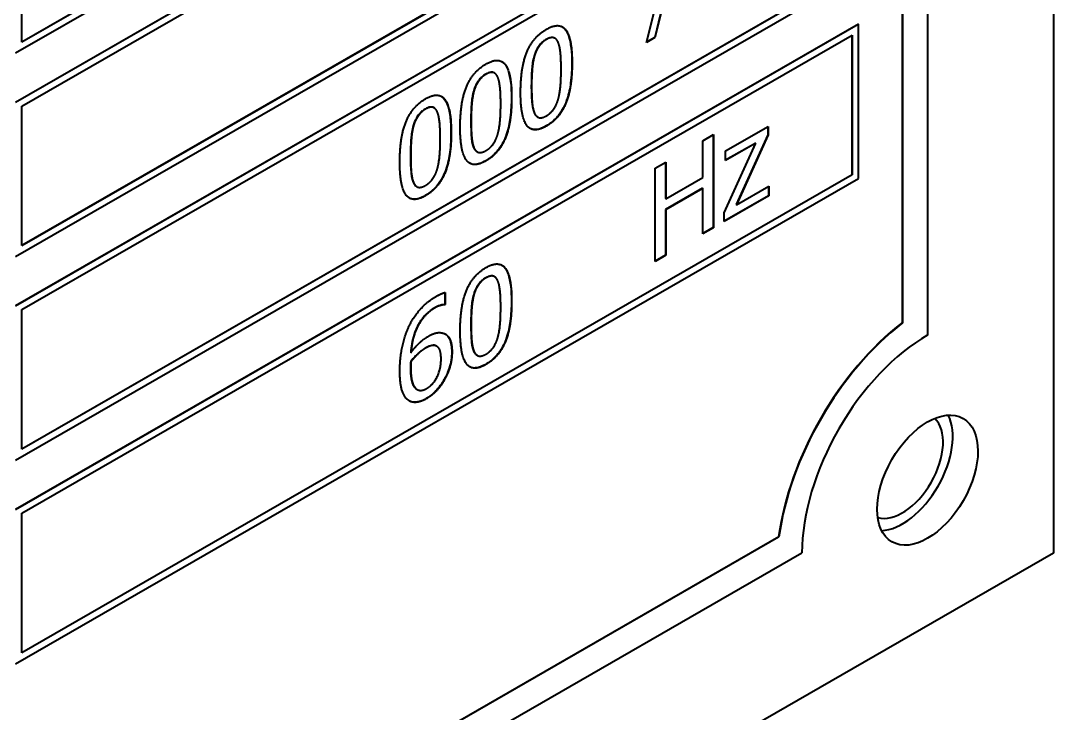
# Model space of a CAD drawing. Header units: inches. Extents: x 6934 to 18973, y 4254 to 7629.
# Drawn here: x 11250.69 to 11273.9, y 6554.44 to 6570.02 of the extents above; entities that cross this region are included whole.
import ezdxf

# ---------------------------------------------------------------- set-up
doc = ezdxf.new("R2010")
doc.units = ezdxf.units.IN
doc.header["$MEASUREMENT"] = 0
doc.layers.add('POWER SUPPLY CASE OUTLINE$0$가시적인 것(ISO)', color=3, linetype='Continuous', lineweight=40, true_color=0x00ff00)
doc.layers.add('POWER SUPPLY CASE OUTLINE$0$가시적인 좁은 것(ISO)', color=3, linetype='Continuous', lineweight=35, true_color=0x00ff00)

msp = doc.modelspace()

# ---------------------------------------------------------------- linework, layer by layer
at = {"layer": 'POWER SUPPLY CASE OUTLINE$0$가시적인 것(ISO)'}
for p, q in [((11273.904, 6620.179), (11273.904, 6558.045)), ((11271.081, 6562.954), (11271.081, 6612.006)), ((11270.509, 6563.23), (11270.509, 6611.079)), ((11270.515, 6611.081), (11270.515, 6563.227)), ((11250.575, 6569.294), (11269.525, 6580.207)), ((11250.716, 6569.546), (11269.378, 6580.293)), ((11269.384, 6580.289), (11250.716, 6569.539)), ((11250.569, 6568.186), (11269.519, 6579.099)), ((11269.525, 6579.095), (11250.575, 6568.183)), ((11250.716, 6568.1), (11269.384, 6578.85)), ((11250.575, 6564.716), (11269.525, 6575.629)), ((11250.716, 6564.968), (11269.378, 6575.714)), ((11269.384, 6575.711), (11250.716, 6564.961)), ((11250.569, 6563.608), (11269.519, 6574.52)), ((11269.525, 6574.517), (11250.575, 6563.604)), ((11250.716, 6563.522), (11269.384, 6574.272)), ((11250.716, 6569.539), (11250.716, 6572.679)), ((11264.757, 6569.532), (11265.234, 6571.442)), ((11250.575, 6560.138), (11269.525, 6571.051)), ((11250.716, 6560.389), (11269.378, 6571.136)), ((11269.384, 6571.133), (11250.716, 6560.383)), ((11265.07, 6570.176), (11264.942, 6569.645)), ((11265.076, 6570.173), (11264.947, 6569.641)), ((11250.569, 6559.029), (11269.519, 6569.942)), ((11269.525, 6569.939), (11250.575, 6559.026)), ((11269.519, 6569.942), (11269.525, 6569.939)), ((11269.525, 6566.472), (11269.525, 6569.939)), ((11250.716, 6558.944), (11269.384, 6569.694)), ((11262.693, 6569.627), (11262.699, 6569.624)), ((11264.947, 6569.641), (11264.757, 6569.532)), ((11264.942, 6569.645), (11264.759, 6569.54)), ((11264.942, 6569.645), (11264.947, 6569.641)), ((11269.378, 6566.558), (11269.378, 6569.691)), ((11269.384, 6569.694), (11269.384, 6566.555)), ((11261.335, 6568.845), (11261.34, 6568.842)), ((11250.716, 6564.961), (11250.716, 6568.1)), ((11259.976, 6568.063), (11259.982, 6568.06)), ((11262.306, 6567.855), (11262.311, 6567.852)), ((11266.023, 6567.318), (11266.264, 6567.457)), ((11266.258, 6567.453), (11266.258, 6565.367)), ((11266.264, 6567.457), (11266.264, 6565.364)), ((11266.537, 6567.091), (11267.492, 6567.641)), ((11267.486, 6567.456), (11266.773, 6565.886)), ((11267.492, 6567.453), (11266.779, 6565.882)), ((11267.486, 6567.638), (11267.486, 6567.456)), ((11267.486, 6567.456), (11267.492, 6567.453)), ((11267.492, 6567.641), (11267.492, 6567.453)), ((11266.023, 6566.497), (11266.023, 6567.318)), ((11266.507, 6565.701), (11267.217, 6567.266)), ((11267.212, 6567.269), (11266.537, 6566.881)), ((11267.217, 6567.266), (11266.537, 6566.874)), ((11267.212, 6567.269), (11267.217, 6567.266)), ((11260.947, 6567.073), (11260.953, 6567.07)), ((11266.537, 6566.874), (11266.537, 6567.091)), ((11264.95, 6566.7), (11265.19, 6566.838)), ((11265.184, 6566.835), (11265.184, 6566.021)), ((11265.19, 6566.838), (11265.19, 6566.017)), ((11250.716, 6555.811), (11269.378, 6566.558)), ((11269.384, 6566.555), (11250.716, 6555.805)), ((11264.95, 6564.607), (11264.95, 6566.7)), ((11269.378, 6566.558), (11269.384, 6566.555)), ((11250.575, 6555.56), (11269.525, 6566.472)), ((11259.589, 6566.291), (11259.595, 6566.287)), ((11265.19, 6566.017), (11266.023, 6566.497)), ((11266.779, 6565.882), (11267.505, 6566.3)), ((11267.499, 6566.297), (11267.499, 6566.082)), ((11267.505, 6566.3), (11267.505, 6566.078)), ((11266.018, 6566.253), (11265.184, 6565.773)), ((11266.023, 6566.249), (11265.19, 6565.77)), ((11266.018, 6566.253), (11266.023, 6566.249)), ((11266.023, 6565.225), (11266.023, 6566.249)), ((11267.499, 6566.082), (11266.507, 6565.51)), ((11267.505, 6566.078), (11266.507, 6565.504)), ((11267.499, 6566.082), (11267.505, 6566.078)), ((11265.184, 6566.021), (11265.19, 6566.017)), ((11266.773, 6565.886), (11266.779, 6565.882)), ((11265.184, 6565.773), (11265.184, 6564.748)), ((11265.184, 6565.773), (11265.19, 6565.77)), ((11265.19, 6565.77), (11265.19, 6564.745)), ((11266.507, 6565.504), (11266.507, 6565.701)), ((11266.258, 6565.367), (11266.023, 6565.232)), ((11266.264, 6565.364), (11266.023, 6565.225)), ((11266.258, 6565.367), (11266.264, 6565.364)), ((11265.184, 6564.748), (11264.95, 6564.613)), ((11265.19, 6564.745), (11264.95, 6564.607)), ((11265.184, 6564.748), (11265.19, 6564.745)), ((11261.335, 6564.267), (11261.34, 6564.264)), ((11260.223, 6563.904), (11260.223, 6563.639)), ((11260.229, 6563.906), (11260.229, 6563.636)), ((11250.716, 6560.383), (11250.716, 6563.522)), ((11260.223, 6563.639), (11260.213, 6563.633)), ((11260.213, 6563.633), (11260.218, 6563.63)), ((11260.229, 6563.636), (11260.218, 6563.63)), ((11260.223, 6563.639), (11260.229, 6563.636)), ((11270.509, 6563.23), (11270.515, 6563.227)), ((11260.01, 6562.714), (11260.016, 6562.711)), ((11260.034, 6562.703), (11260.04, 6562.7)), ((11259.456, 6562.555), (11259.461, 6562.551)), ((11259.456, 6562.353), (11259.461, 6562.35)), ((11260.947, 6562.495), (11260.953, 6562.491)), ((11259.597, 6561.729), (11259.602, 6561.726)), ((11250.716, 6555.805), (11250.716, 6558.944)), ((11195.23, 6516.665), (11267.728, 6558.413)), ((11267.734, 6558.41), (11195.231, 6516.659)), ((11267.728, 6558.413), (11267.734, 6558.41)), ((11273.904, 6558.045), (11189.051, 6509.182)), ((11194.713, 6515.706), (11268.252, 6558.055))]:
    msp.add_line(p, q, dxfattribs=at)
for centre, major_axis, start_param, end_param in [((11271.075, 6559.687), (2.395, 4.16), 0.950913, 2.186813), ((11271.081, 6559.683), (-2.395, -4.16), 4.092505, 5.328405), ((11271.081, 6559.683), (1.996, 3.466), 0.783464, 2.354261), ((11270.509, 6560.012), (0.647, 1.124), 3.27528, 6.149498), ((11270.509, 6560.012), (-0.799, -1.388), 0.360168, 2.781425)]:
    msp.add_ellipse(centre, major_axis=major_axis, ratio=0.578093, start_param=start_param, end_param=end_param, dxfattribs=at)
msp.add_ellipse((11271.075, 6559.687), major_axis=(-0.799, -1.388), ratio=0.578093, dxfattribs=at)
for points, degree in [([(11261.927, 6568.404), (11261.927, 6568.97), (11262.21, 6569.657), (11262.507, 6569.828)], 2), ([(11262.507, 6569.828), (11262.804, 6569.999), (11263.085, 6569.618), (11263.085, 6569.072)], 2), ([(11262.507, 6569.596), (11262.405, 6569.537), (11262.275, 6569.352), (11262.237, 6569.22)], 2), ([(11262.772, 6569.531), (11262.736, 6569.617), (11262.608, 6569.654), (11262.507, 6569.596)], 2), ([(11262.838, 6568.93), (11262.838, 6569.145), (11262.809, 6569.446), (11262.772, 6569.531)], 2), ([(11261.148, 6569.046), (11261.446, 6569.217), (11261.726, 6568.836), (11261.726, 6568.29)], 2), ([(11262.237, 6569.22), (11262.2, 6569.092), (11262.174, 6568.751), (11262.174, 6568.546)], 2), ([(11263.085, 6569.072), (11263.085, 6568.509), (11262.802, 6567.818), (11262.507, 6567.649)], 2), ([(11260.569, 6567.622), (11260.569, 6568.188), (11260.852, 6568.875), (11261.148, 6569.046)], 2), ([(11261.414, 6568.749), (11261.377, 6568.835), (11261.25, 6568.872), (11261.148, 6568.813)], 2), ([(11262.774, 6568.255), (11262.809, 6568.379), (11262.838, 6568.715), (11262.838, 6568.93)], 2), ([(11261.148, 6568.813), (11261.047, 6568.755), (11260.917, 6568.57), (11260.878, 6568.437)], 2), ([(11261.48, 6568.148), (11261.48, 6568.363), (11261.451, 6568.663), (11261.414, 6568.749)], 2), ([(11260.878, 6568.437), (11260.842, 6568.31), (11260.815, 6567.969), (11260.815, 6567.763)], 2), ([(11262.507, 6567.649), (11262.207, 6567.476), (11261.927, 6567.853), (11261.927, 6568.404)], 2), ([(11262.174, 6568.546), (11262.174, 6568.325), (11262.197, 6568.044), (11262.235, 6567.95)], 2), ([(11259.211, 6566.839), (11259.211, 6567.406), (11259.494, 6568.093), (11259.79, 6568.264)], 2), ([(11259.79, 6568.264), (11260.088, 6568.435), (11260.368, 6568.054), (11260.368, 6567.508)], 2), ([(11261.726, 6568.29), (11261.726, 6567.727), (11261.443, 6567.036), (11261.148, 6566.866)], 2), ([(11261.415, 6567.473), (11261.451, 6567.597), (11261.48, 6567.932), (11261.48, 6568.148)], 2), ([(11262.507, 6567.881), (11262.606, 6567.938), (11262.737, 6568.124), (11262.774, 6568.255)], 2), ([(11259.79, 6568.031), (11259.689, 6567.973), (11259.558, 6567.787), (11259.52, 6567.655)], 2), ([(11260.055, 6567.967), (11260.019, 6568.053), (11259.891, 6568.089), (11259.79, 6568.031)], 2), ([(11260.121, 6567.366), (11260.121, 6567.581), (11260.092, 6567.881), (11260.055, 6567.967)], 2), ([(11262.235, 6567.95), (11262.271, 6567.862), (11262.401, 6567.82), (11262.507, 6567.881)], 2), ([(11260.815, 6567.763), (11260.815, 6567.543), (11260.839, 6567.261), (11260.877, 6567.168)], 2), ([(11259.52, 6567.655), (11259.483, 6567.527), (11259.457, 6567.186), (11259.457, 6566.981)], 2), ([(11260.368, 6567.508), (11260.368, 6566.944), (11260.085, 6566.254), (11259.79, 6566.084)], 2), ([(11261.148, 6566.866), (11260.849, 6566.694), (11260.569, 6567.07), (11260.569, 6567.622)], 2), ([(11261.148, 6567.099), (11261.248, 6567.156), (11261.379, 6567.342), (11261.415, 6567.473)], 2), ([(11260.057, 6566.691), (11260.092, 6566.814), (11260.121, 6567.15), (11260.121, 6567.366)], 2), ([(11259.457, 6566.981), (11259.457, 6566.761), (11259.48, 6566.479), (11259.519, 6566.386)], 2), ([(11260.877, 6567.168), (11260.912, 6567.08), (11261.043, 6567.038), (11261.148, 6567.099)], 2), ([(11259.79, 6566.084), (11259.491, 6565.912), (11259.211, 6566.288), (11259.211, 6566.839)], 2), ([(11259.79, 6566.316), (11259.89, 6566.374), (11260.02, 6566.559), (11260.057, 6566.691)], 2), ([(11259.519, 6566.386), (11259.554, 6566.297), (11259.684, 6566.256), (11259.79, 6566.316)], 2), ([(11260.569, 6563.043), (11260.569, 6563.61), (11260.852, 6564.297), (11261.148, 6564.468)], 2), ([(11261.148, 6564.468), (11261.446, 6564.639), (11261.726, 6564.258), (11261.726, 6563.711)], 2), ([(11261.148, 6564.235), (11261.047, 6564.177), (11260.917, 6563.991), (11260.878, 6563.859)], 2), ([(11261.414, 6564.171), (11261.377, 6564.257), (11261.25, 6564.293), (11261.148, 6564.235)], 2), ([(11261.48, 6563.57), (11261.48, 6563.785), (11261.451, 6564.085), (11261.414, 6564.171)], 2), ([(11259.41, 6563.126), (11259.508, 6563.342), (11259.819, 6563.699), (11260.023, 6563.816)], 2), ([(11260.023, 6563.816), (11260.083, 6563.851), (11260.189, 6563.898), (11260.229, 6563.906)], 2), ([(11260.878, 6563.859), (11260.842, 6563.731), (11260.815, 6563.39), (11260.815, 6563.185)], 2), ([(11259.991, 6563.555), (11259.765, 6563.425), (11259.488, 6562.913), (11259.461, 6562.551)], 2), ([(11260.218, 6563.63), (11260.185, 6563.631), (11260.061, 6563.596), (11259.991, 6563.555)], 2), ([(11261.726, 6563.711), (11261.726, 6563.148), (11261.443, 6562.458), (11261.148, 6562.288)], 2), ([(11261.415, 6562.895), (11261.451, 6563.018), (11261.48, 6563.354), (11261.48, 6563.57)], 2), ([(11259.212, 6562.136), (11259.212, 6562.409), (11259.309, 6562.904), (11259.41, 6563.126)], 2), ([(11261.148, 6562.288), (11260.849, 6562.116), (11260.569, 6562.492), (11260.569, 6563.043)], 2), ([(11260.815, 6563.185), (11260.815, 6562.965), (11260.839, 6562.683), (11260.877, 6562.59)], 2), ([(11259.461, 6562.551), (11259.548, 6562.671), (11259.73, 6562.852), (11259.838, 6562.914)], 2), ([(11259.838, 6562.914), (11259.944, 6562.975), (11260.102, 6563.017), (11260.189, 6562.992)], 2), ([(11260.189, 6562.992), (11260.289, 6562.963), (11260.386, 6562.751), (11260.386, 6562.571)], 2), ([(11261.148, 6562.52), (11261.248, 6562.578), (11261.379, 6562.763), (11261.415, 6562.895)], 2), ([(11259.784, 6562.651), (11259.699, 6562.602), (11259.539, 6562.45), (11259.461, 6562.35)], 2), ([(11260.016, 6562.711), (11259.967, 6562.727), (11259.847, 6562.687), (11259.784, 6562.651)], 2), ([(11260.034, 6562.703), (11260.027, 6562.708), (11260.019, 6562.711), (11260.01, 6562.714)], 3), ([(11260.139, 6562.418), (11260.139, 6562.546), (11260.08, 6562.687), (11260.016, 6562.711)], 2), ([(11260.386, 6562.571), (11260.386, 6562.41), (11260.293, 6562.084), (11260.215, 6561.948)], 2), ([(11260.877, 6562.59), (11260.912, 6562.501), (11261.043, 6562.46), (11261.148, 6562.52)], 2), ([(11259.461, 6562.35), (11259.46, 6562.318), (11259.457, 6562.259), (11259.457, 6562.215)], 2), ([(11259.812, 6561.747), (11259.959, 6561.832), (11260.139, 6562.177), (11260.139, 6562.418)], 2), ([(11259.411, 6561.478), (11259.318, 6561.537), (11259.212, 6561.858), (11259.212, 6562.136)], 2), ([(11259.457, 6562.215), (11259.457, 6561.998), (11259.53, 6561.774), (11259.586, 6561.736)], 2), ([(11260.215, 6561.948), (11260.135, 6561.804), (11259.932, 6561.588), (11259.81, 6561.518)], 2), ([(11259.58, 6561.739), (11259.586, 6561.736), (11259.591, 6561.732), (11259.597, 6561.729)], 3), ([(11259.586, 6561.736), (11259.637, 6561.7), (11259.749, 6561.711), (11259.812, 6561.747)], 2), ([(11259.81, 6561.518), (11259.689, 6561.448), (11259.488, 6561.427), (11259.411, 6561.478)], 2)]:
    msp.add_open_spline(points, degree=degree, dxfattribs=at)
for points, knots in [([(11262.864, 6569.882), (11262.873, 6569.877), (11262.881, 6569.871), (11262.918, 6569.842), (11262.964, 6569.794), (11263.06, 6569.528), (11263.079, 6569.306), (11263.079, 6569.075)], [-0.1967538, -0.1967538, -0.1967538, -0.1967538, -0.1778314, -0.1778314, -0.1056911, -0.1056911, 0, 0, 0, 0]), ([(11262.501, 6569.599), (11262.479, 6569.586), (11262.456, 6569.571), (11262.414, 6569.537), (11262.394, 6569.519), (11262.356, 6569.478), (11262.328, 6569.444), (11262.27, 6569.338), (11262.248, 6569.28), (11262.231, 6569.223)], [-0.08997993, -0.08997993, -0.08997993, -0.08997993, -0.06661875, -0.06661875, -0.04544513, -0.04544513, -0.02339217, -0.02339217, 0, 0, 0, 0]), ([(11262.693, 6569.627), (11262.692, 6569.628), (11262.691, 6569.628), (11262.663, 6569.644), (11262.636, 6569.645), (11262.579, 6569.638), (11262.54, 6569.621), (11262.501, 6569.599)], [-0.03284508, -0.03284508, -0.03284508, -0.03284508, -0.03244493, -0.03244493, -0.02060767, -0.02060767, 0, 0, 0, 0]), ([(11261.506, 6569.099), (11261.514, 6569.094), (11261.522, 6569.089), (11261.56, 6569.059), (11261.606, 6569.012), (11261.702, 6568.746), (11261.721, 6568.523), (11261.721, 6568.293)], [-0.1967538, -0.1967538, -0.1967538, -0.1967538, -0.1778314, -0.1778314, -0.1056911, -0.1056911, 0, 0, 0, 0]), ([(11262.231, 6569.223), (11262.203, 6569.123), (11262.188, 6569.017), (11262.178, 6568.88), (11262.168, 6568.754), (11262.168, 6568.549)], [-0.2872609, -0.2872609, -0.2872609, -0.2872609, -0.0939422, -0.0939422, 0, 0, 0, 0]), ([(11263.079, 6569.075), (11263.079, 6568.933), (11263.072, 6568.778), (11263.037, 6568.508), (11263.012, 6568.381), (11262.949, 6568.19), (11262.915, 6568.105), (11262.821, 6567.944), (11262.773, 6567.878), (11262.649, 6567.749), (11262.575, 6567.694), (11262.501, 6567.652)], [-0.2680321, -0.2680321, -0.2680321, -0.2680321, -0.1780903, -0.1780903, -0.1090851, -0.1090851, -0.0707526, -0.0707526, -0.0392192, -0.0392192, 0, 0, 0, 0]), ([(11261.335, 6568.845), (11261.334, 6568.846), (11261.333, 6568.846), (11261.304, 6568.862), (11261.278, 6568.862), (11261.221, 6568.856), (11261.182, 6568.839), (11261.143, 6568.817)], [-0.03284508, -0.03284508, -0.03284508, -0.03284508, -0.03244493, -0.03244493, -0.02060767, -0.02060767, 0, 0, 0, 0]), ([(11261.143, 6568.817), (11261.12, 6568.804), (11261.098, 6568.789), (11261.056, 6568.755), (11261.036, 6568.737), (11260.998, 6568.696), (11260.97, 6568.662), (11260.911, 6568.556), (11260.889, 6568.498), (11260.873, 6568.441)], [-0.08997993, -0.08997993, -0.08997993, -0.08997993, -0.06661875, -0.06661875, -0.04544513, -0.04544513, -0.02339217, -0.02339217, 0, 0, 0, 0]), ([(11260.873, 6568.441), (11260.844, 6568.341), (11260.83, 6568.235), (11260.819, 6568.097), (11260.81, 6567.972), (11260.81, 6567.767)], [-0.2872609, -0.2872609, -0.2872609, -0.2872609, -0.0939422, -0.0939422, 0, 0, 0, 0]), ([(11262.168, 6568.549), (11262.168, 6568.432), (11262.171, 6568.299), (11262.183, 6568.143), (11262.193, 6568.043), (11262.23, 6567.954)], [-0.189822, -0.189822, -0.189822, -0.189822, -0.0541151, -0.0541151, 0, 0, 0, 0]), ([(11260.148, 6568.317), (11260.156, 6568.312), (11260.164, 6568.307), (11260.202, 6568.277), (11260.247, 6568.23), (11260.344, 6567.964), (11260.362, 6567.741), (11260.362, 6567.511)], [-0.1967538, -0.1967538, -0.1967538, -0.1967538, -0.1778314, -0.1778314, -0.1056911, -0.1056911, 0, 0, 0, 0]), ([(11261.721, 6568.293), (11261.721, 6568.15), (11261.714, 6567.996), (11261.678, 6567.726), (11261.653, 6567.599), (11261.59, 6567.408), (11261.557, 6567.322), (11261.463, 6567.161), (11261.414, 6567.096), (11261.29, 6566.967), (11261.217, 6566.912), (11261.143, 6566.87)], [-0.2680321, -0.2680321, -0.2680321, -0.2680321, -0.1780903, -0.1780903, -0.1090851, -0.1090851, -0.0707526, -0.0707526, -0.0392192, -0.0392192, 0, 0, 0, 0]), ([(11259.784, 6568.034), (11259.762, 6568.021), (11259.739, 6568.006), (11259.697, 6567.973), (11259.678, 6567.955), (11259.64, 6567.914), (11259.612, 6567.879), (11259.553, 6567.773), (11259.531, 6567.715), (11259.514, 6567.659)], [-0.08997993, -0.08997993, -0.08997993, -0.08997993, -0.06661875, -0.06661875, -0.04544513, -0.04544513, -0.02339217, -0.02339217, 0, 0, 0, 0]), ([(11259.976, 6568.063), (11259.975, 6568.063), (11259.974, 6568.064), (11259.946, 6568.079), (11259.919, 6568.08), (11259.862, 6568.073), (11259.823, 6568.057), (11259.784, 6568.034)], [-0.03284508, -0.03284508, -0.03284508, -0.03284508, -0.03244493, -0.03244493, -0.02060767, -0.02060767, 0, 0, 0, 0]), ([(11262.23, 6567.954), (11262.239, 6567.93), (11262.25, 6567.909), (11262.276, 6567.877), (11262.29, 6567.864), (11262.306, 6567.855)], [-0.0500509, -0.0500509, -0.0500509, -0.0500509, -0.04141394, -0.04141394, -0.03402, -0.03402, -0.03402, -0.03402]), ([(11260.81, 6567.767), (11260.81, 6567.65), (11260.812, 6567.517), (11260.825, 6567.361), (11260.835, 6567.26), (11260.871, 6567.171)], [-0.189822, -0.189822, -0.189822, -0.189822, -0.0541151, -0.0541151, 0, 0, 0, 0]), ([(11259.514, 6567.659), (11259.486, 6567.559), (11259.472, 6567.453), (11259.461, 6567.315), (11259.451, 6567.189), (11259.451, 6566.984)], [-0.2872609, -0.2872609, -0.2872609, -0.2872609, -0.0939422, -0.0939422, 0, 0, 0, 0]), ([(11260.362, 6567.511), (11260.362, 6567.368), (11260.355, 6567.213), (11260.32, 6566.944), (11260.295, 6566.817), (11260.232, 6566.626), (11260.198, 6566.54), (11260.105, 6566.379), (11260.056, 6566.314), (11259.932, 6566.185), (11259.858, 6566.13), (11259.784, 6566.087)], [-0.2680321, -0.2680321, -0.2680321, -0.2680321, -0.1780903, -0.1780903, -0.1090851, -0.1090851, -0.0707526, -0.0707526, -0.0392192, -0.0392192, 0, 0, 0, 0]), ([(11262.501, 6567.652), (11262.455, 6567.625), (11262.409, 6567.604), (11262.323, 6567.576), (11262.284, 6567.569), (11262.207, 6567.57), (11262.171, 6567.58), (11262.14, 6567.597)], [-0.4075803, -0.4075803, -0.4075803, -0.4075803, -0.3359098, -0.3359098, -0.270443, -0.270443, -0.2011203, -0.2011203, -0.2011203, -0.2011203]), ([(11259.451, 6566.984), (11259.451, 6566.868), (11259.454, 6566.735), (11259.467, 6566.579), (11259.476, 6566.478), (11259.513, 6566.389)], [-0.189822, -0.189822, -0.189822, -0.189822, -0.0541151, -0.0541151, 0, 0, 0, 0]), ([(11260.871, 6567.171), (11260.88, 6567.148), (11260.892, 6567.127), (11260.918, 6567.095), (11260.931, 6567.082), (11260.947, 6567.073)], [-0.0500509, -0.0500509, -0.0500509, -0.0500509, -0.04141394, -0.04141394, -0.03402, -0.03402, -0.03402, -0.03402]), ([(11261.143, 6566.87), (11261.097, 6566.843), (11261.051, 6566.821), (11260.965, 6566.794), (11260.925, 6566.787), (11260.848, 6566.788), (11260.813, 6566.797), (11260.782, 6566.815)], [-0.4075803, -0.4075803, -0.4075803, -0.4075803, -0.3359098, -0.3359098, -0.270443, -0.270443, -0.2011203, -0.2011203, -0.2011203, -0.2011203]), ([(11259.513, 6566.389), (11259.522, 6566.366), (11259.533, 6566.345), (11259.559, 6566.312), (11259.573, 6566.3), (11259.589, 6566.291)], [-0.0500509, -0.0500509, -0.0500509, -0.0500509, -0.04141394, -0.04141394, -0.03402, -0.03402, -0.03402, -0.03402]), ([(11259.784, 6566.087), (11259.738, 6566.061), (11259.692, 6566.039), (11259.606, 6566.011), (11259.567, 6566.004), (11259.49, 6566.006), (11259.455, 6566.015), (11259.423, 6566.033)], [-0.4075803, -0.4075803, -0.4075803, -0.4075803, -0.3359098, -0.3359098, -0.270443, -0.270443, -0.2011203, -0.2011203, -0.2011203, -0.2011203]), ([(11261.506, 6564.521), (11261.514, 6564.516), (11261.522, 6564.511), (11261.56, 6564.481), (11261.606, 6564.434), (11261.702, 6564.168), (11261.721, 6563.945), (11261.721, 6563.715)], [-0.1967538, -0.1967538, -0.1967538, -0.1967538, -0.1778314, -0.1778314, -0.1056911, -0.1056911, 0, 0, 0, 0]), ([(11261.143, 6564.238), (11261.12, 6564.225), (11261.098, 6564.21), (11261.056, 6564.177), (11261.036, 6564.159), (11260.998, 6564.117), (11260.97, 6564.083), (11260.911, 6563.977), (11260.889, 6563.919), (11260.873, 6563.862)], [-0.08997993, -0.08997993, -0.08997993, -0.08997993, -0.06661875, -0.06661875, -0.04544513, -0.04544513, -0.02339217, -0.02339217, 0, 0, 0, 0]), ([(11261.335, 6564.267), (11261.334, 6564.267), (11261.333, 6564.268), (11261.304, 6564.283), (11261.278, 6564.284), (11261.221, 6564.277), (11261.182, 6564.261), (11261.143, 6564.238)], [-0.03284508, -0.03284508, -0.03284508, -0.03284508, -0.03244493, -0.03244493, -0.02060767, -0.02060767, 0, 0, 0, 0]), ([(11260.873, 6563.862), (11260.844, 6563.763), (11260.83, 6563.657), (11260.819, 6563.519), (11260.81, 6563.393), (11260.81, 6563.188)], [-0.2872609, -0.2872609, -0.2872609, -0.2872609, -0.0939422, -0.0939422, 0, 0, 0, 0]), ([(11259.985, 6563.558), (11259.923, 6563.522), (11259.861, 6563.477), (11259.746, 6563.362), (11259.696, 6563.298), (11259.592, 6563.128), (11259.556, 6563.036), (11259.487, 6562.825), (11259.465, 6562.684), (11259.456, 6562.555)], [-0.1305848, -0.1305848, -0.1305848, -0.1305848, -0.1079336, -0.1079336, -0.0862861, -0.0862861, -0.0569744, -0.0569744, 0, 0, 0, 0]), ([(11260.213, 6563.633), (11260.18, 6563.634), (11260.134, 6563.621), (11260.074, 6563.604), (11260.03, 6563.584), (11259.985, 6563.558)], [-0.03255013, -0.03255013, -0.03255013, -0.03255013, -0.02359364, -0.02359364, 0, 0, 0, 0]), ([(11261.721, 6563.715), (11261.721, 6563.572), (11261.714, 6563.417), (11261.678, 6563.148), (11261.653, 6563.021), (11261.59, 6562.83), (11261.557, 6562.744), (11261.463, 6562.583), (11261.414, 6562.518), (11261.29, 6562.389), (11261.217, 6562.334), (11261.143, 6562.291)], [-0.2680321, -0.2680321, -0.2680321, -0.2680321, -0.1780903, -0.1780903, -0.1090851, -0.1090851, -0.0707526, -0.0707526, -0.0392192, -0.0392192, 0, 0, 0, 0]), ([(11260.81, 6563.188), (11260.81, 6563.072), (11260.812, 6562.938), (11260.825, 6562.783), (11260.835, 6562.682), (11260.871, 6562.593)], [-0.189822, -0.189822, -0.189822, -0.189822, -0.0541151, -0.0541151, 0, 0, 0, 0]), ([(11260.236, 6562.973), (11260.248, 6562.966), (11260.259, 6562.957), (11260.302, 6562.918), (11260.32, 6562.885), (11260.367, 6562.782), (11260.38, 6562.681), (11260.38, 6562.575)], [-0.06918492, -0.06918492, -0.06918492, -0.06918492, -0.06403429, -0.06403429, -0.0489567, -0.0489567, 0, 0, 0, 0]), ([(11259.778, 6562.654), (11259.722, 6562.622), (11259.667, 6562.58), (11259.579, 6562.496), (11259.524, 6562.441), (11259.456, 6562.353)], [-0.1079572, -0.1079572, -0.1079572, -0.1079572, -0.0425059, -0.0425059, 0, 0, 0, 0]), ([(11260.01, 6562.714), (11259.994, 6562.72), (11259.977, 6562.722), (11259.941, 6562.721), (11259.921, 6562.717), (11259.861, 6562.697), (11259.82, 6562.678), (11259.778, 6562.654)], [-0.04335179, -0.04335179, -0.04335179, -0.04335179, -0.03261415, -0.03261415, -0.02189406, -0.02189406, 0, 0, 0, 0]), ([(11260.38, 6562.575), (11260.38, 6562.516), (11260.375, 6562.455), (11260.357, 6562.339), (11260.343, 6562.278), (11260.293, 6562.121), (11260.257, 6562.034), (11260.21, 6561.951)], [-0.09951917, -0.09951917, -0.09951917, -0.09951917, -0.0648033, -0.0648033, -0.03592276, -0.03592276, 0, 0, 0, 0]), ([(11260.871, 6562.593), (11260.88, 6562.57), (11260.892, 6562.549), (11260.918, 6562.516), (11260.931, 6562.504), (11260.947, 6562.495)], [-0.0500509, -0.0500509, -0.0500509, -0.0500509, -0.04141394, -0.04141394, -0.03402, -0.03402, -0.03402, -0.03402]), ([(11259.456, 6562.353), (11259.455, 6562.332), (11259.454, 6562.312), (11259.452, 6562.284), (11259.451, 6562.259), (11259.451, 6562.218)], [-0.06799961, -0.06799961, -0.06799961, -0.06799961, -0.01890132, -0.01890132, 0, 0, 0, 0]), ([(11259.451, 6562.218), (11259.451, 6562.133), (11259.455, 6562.044), (11259.482, 6561.891), (11259.502, 6561.847), (11259.534, 6561.784), (11259.555, 6561.757), (11259.58, 6561.739)], [-0.06210647, -0.06210647, -0.06210647, -0.06210647, -0.04130619, -0.04130619, -0.02008937, -0.02008937, 0, 0, 0, 0]), ([(11261.143, 6562.291), (11261.097, 6562.265), (11261.051, 6562.243), (11260.965, 6562.215), (11260.925, 6562.208), (11260.848, 6562.21), (11260.813, 6562.219), (11260.782, 6562.236)], [-0.4075803, -0.4075803, -0.4075803, -0.4075803, -0.3359098, -0.3359098, -0.270443, -0.270443, -0.2011203, -0.2011203, -0.2011203, -0.2011203]), ([(11260.21, 6561.951), (11260.183, 6561.903), (11260.154, 6561.858), (11260.085, 6561.763), (11260.051, 6561.724), (11259.954, 6561.621), (11259.88, 6561.564), (11259.805, 6561.521)], [-0.06961396, -0.06961396, -0.06961396, -0.06961396, -0.05591575, -0.05591575, -0.04004824, -0.04004824, 0, 0, 0, 0]), ([(11259.805, 6561.521), (11259.762, 6561.497), (11259.72, 6561.477), (11259.639, 6561.449), (11259.601, 6561.441), (11259.512, 6561.436), (11259.465, 6561.447), (11259.423, 6561.47)], [-0.07891905, -0.07891905, -0.07891905, -0.07891905, -0.05657826, -0.05657826, -0.03546572, -0.03546572, -0.00444952, -0.00444952, -0.00444952, -0.00444952])]:
    msp.add_open_spline(points, degree=3, knots=knots, dxfattribs=at)
at = {"layer": 'POWER SUPPLY CASE OUTLINE$0$가시적인 좁은 것(ISO)'}
for p, q in [((11262.501, 6569.599), (11262.507, 6569.596)), ((11262.231, 6569.223), (11262.237, 6569.22)), ((11263.079, 6569.075), (11263.085, 6569.072)), ((11261.143, 6568.817), (11261.148, 6568.813)), ((11260.873, 6568.441), (11260.878, 6568.437)), ((11262.168, 6568.549), (11262.174, 6568.546)), ((11261.721, 6568.293), (11261.726, 6568.29)), ((11259.784, 6568.034), (11259.79, 6568.031)), ((11262.23, 6567.954), (11262.235, 6567.95)), ((11260.81, 6567.767), (11260.815, 6567.763)), ((11259.514, 6567.659), (11259.52, 6567.655)), ((11260.362, 6567.511), (11260.368, 6567.508)), ((11262.501, 6567.652), (11262.507, 6567.649)), ((11259.451, 6566.984), (11259.457, 6566.981)), ((11260.871, 6567.171), (11260.877, 6567.168)), ((11261.143, 6566.87), (11261.148, 6566.866)), ((11259.513, 6566.389), (11259.519, 6566.386)), ((11259.784, 6566.087), (11259.79, 6566.084)), ((11261.143, 6564.238), (11261.148, 6564.235)), ((11260.873, 6563.862), (11260.878, 6563.859)), ((11259.985, 6563.558), (11259.991, 6563.555)), ((11261.721, 6563.715), (11261.726, 6563.711)), ((11260.81, 6563.188), (11260.815, 6563.185)), ((11259.778, 6562.654), (11259.784, 6562.651)), ((11260.38, 6562.575), (11260.386, 6562.571)), ((11260.871, 6562.593), (11260.877, 6562.59)), ((11259.451, 6562.218), (11259.457, 6562.215)), ((11261.143, 6562.291), (11261.148, 6562.288)), ((11260.21, 6561.951), (11260.215, 6561.948)), ((11259.58, 6561.739), (11259.586, 6561.736)), ((11259.805, 6561.521), (11259.81, 6561.518))]:
    msp.add_line(p, q, dxfattribs=at)

doc.saveas('drawing.dxf')
